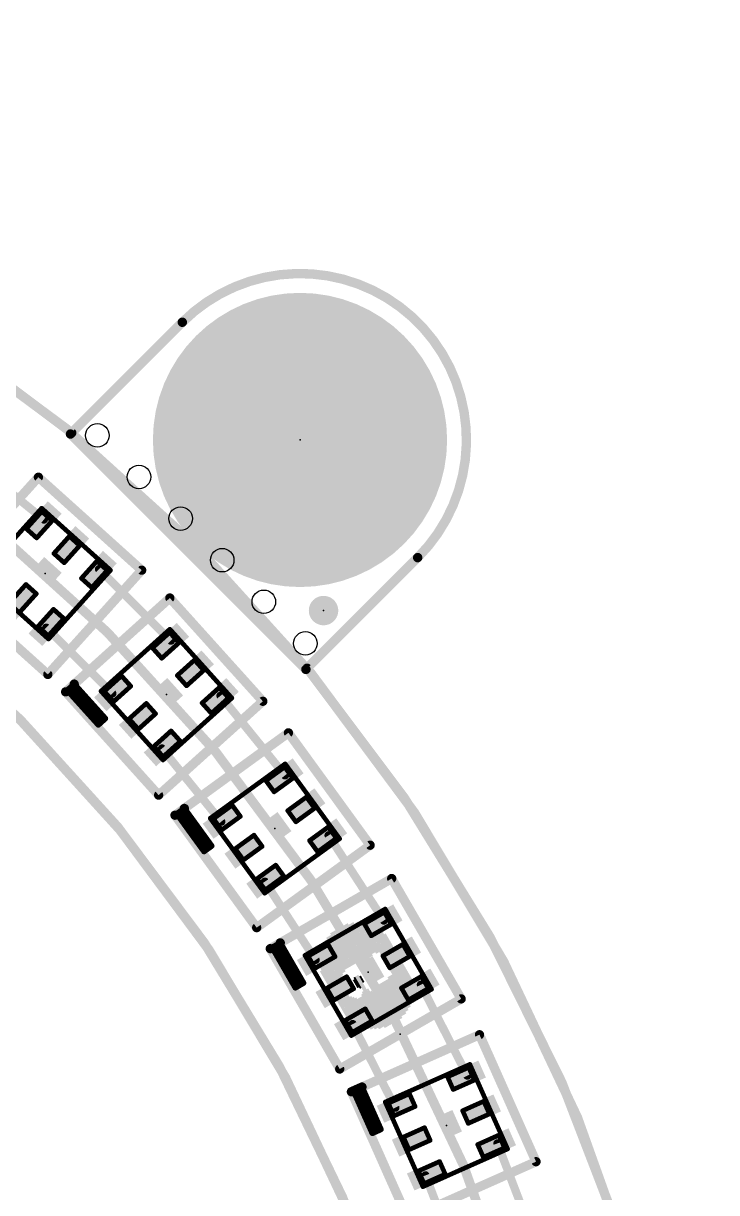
# Model space of a CAD drawing. Extents: x -10 to 92, y -62 to 76.
# Drawn here: x 61.34 to 76.3, y 51.06 to 76.3 of the extents above; entities that cross this region are included whole.
import ezdxf

# ---------------------------------------------------------------- set-up
doc = ezdxf.new("R2010")
doc.units = 0
for name, color, linetype in [('1', 12, 'CONTINUOUS'), ('16', 132, 'CONTINUOUS'), ('17', 110, 'CONTINUOUS'), ('20', 53, 'CONTINUOUS'), ('21', 41, 'CONTINUOUS'), ('22', 40, 'CONTINUOUS'), ('23', 53, 'CONTINUOUS'), ('24', 53, 'CONTINUOUS'), ('51', 53, 'CONTINUOUS')]:
    doc.layers.add(name, color=color, linetype=linetype)

# ---------------------------------------------------------------- blocks, each defined once
blk = doc.blocks.new('RECT')
blk.add_solid([(-0.5, -0.5), (0.5, -0.5), (-0.5, 0.5), (0.5, 0.5)])
blk = doc.blocks.new('PIE')
at = {"const_width": 0.5}
blk.add_lwpolyline([(0, -0.25, 1), (0, 0.25, 1), (0, -0.25)], format="xyb", dxfattribs=at)
blk = doc.blocks.new('ROUNDP')
at = {"const_width": 0.5}
blk.add_lwpolyline([(0, -0.25, 1), (0, 0.25, 1), (0, -0.25)], format="xyb", dxfattribs=at)

msp = doc.modelspace()

# ---------------------------------------------------------------- linework, layer by layer
at = {"layer": '1'}
for points, const_width in [([(38.1, 76.2, 2.4142), (76.2, 38.1)], 0.2032), ([(76.2, 38.1, 0.4142), (38.1, 76.2)], 0.2032), ([(38.1, 73.533, 2.4142), (73.533, 38.1)], 0.2032), ([(73.533, 38.1, 0.4142), (38.1, 73.533)], 0.2032), ([(61.7545, 65.5571, 1), (61.8107, 65.626)], 0.0889), ([(63.003, 64.5524, 1), (62.9403, 64.4894)], 0.0889), ([(61.8655, 63.2891, 1), (61.8028, 63.2261)], 0.0889), ([(64.4921, 62.9452, 1), (64.5548, 63.0082)], 0.0889), ([(63.2288, 61.8077, 1), (63.2915, 61.8707)], 0.0889), ([(65.6286, 61.8157, 1), (65.5595, 61.7597)], 0.0889), ([(64.3653, 60.6782, 1), (64.2962, 60.6222)], 0.0889), ([(66.9519, 60.0418, 1), (67.0209, 60.0977)], 0.0889), ([(65.5766, 59.0425, 1), (65.6456, 59.0985)], 0.0889), ([(67.9642, 58.7995, 1), (67.8896, 58.7511)], 0.0889), ([(66.5888, 57.8003, 1), (66.5143, 57.7519)], 0.0889), ([(69.082, 56.9127, 1), (69.1566, 56.961)], 0.0889), ([(67.6098, 56.0627, 1), (67.6844, 56.111)], 0.0889), ([(69.9589, 55.5714, 1), (69.8797, 55.531)], 0.0889), ([(68.4867, 54.7214, 1), (68.4075, 54.681)], 0.0889), ([(70.8813, 53.5683, 1), (70.9605, 53.6087)], 0.0889), ([(69.3283, 52.8769, 1), (69.4074, 52.9173)], 0.0889), ([(71.6132, 52.1427, 1), (71.5301, 52.111)], 0.0889), ([(70.0602, 51.4513, 1), (69.9771, 51.4195)], 0.0889)]:
    msp.add_lwpolyline(points, format="xyb", dxfattribs=dict(at, const_width=const_width))
at = {"layer": '1', "const_width": 0.1778}
for points in [[(61.7826, 65.5915), (60.0723, 66.9839)], [(64.5235, 62.9767), (62.9716, 64.5209)], [(61.8341, 63.2576), (63.2601, 61.8392)], [(66.9864, 60.0697), (65.5941, 61.7877)], [(65.6111, 59.0705), (64.3307, 60.6502)], [(69.1193, 56.9369), (67.9269, 58.7753)], [(66.5515, 57.7761), (67.6471, 56.0869)], [(70.9209, 53.5885), (69.9193, 55.5512)], [(69.3679, 52.8971), (68.4471, 54.7012)], [(72.3594, 50.0658), (71.5717, 52.1268)], [(70.7426, 49.5405), (70.0186, 51.4354)]]:
    msp.add_lwpolyline(points, dxfattribs=at)
at = {"layer": '16'}
for points, const_width in [([(0, 38.1, 2.4142), (38.1, 76.2)], 0.2032), ([(69.85, 64.77, 1), (64.77, 69.85)], 0.2032), ([(64.7341, 69.8859, 1), (64.8059, 69.8141)], 0.1016), ([(64.8059, 69.8141, 1), (64.7341, 69.8859)], 0.1016), ([(62.3929, 67.4729, 1), (62.3211, 67.4011)], 0.1016), ([(62.3211, 67.4729, 1), (62.3929, 67.4011)], 0.1016), ([(69.8859, 64.7341, 1), (69.8141, 64.8059)], 0.1016), ([(69.8141, 64.8059, 1), (69.8859, 64.7341)], 0.1016), ([(67.4011, 62.3929, 1), (67.4729, 62.3211)], 0.1016), ([(67.4011, 62.3211, 1), (67.4729, 62.3929)], 0.1016)]:
    msp.add_lwpolyline(points, format="xyb", dxfattribs=dict(at, const_width=const_width))
at = {"layer": '16', "const_width": 0.2032}
for points in [[(62.357, 67.437), (64.77, 69.85)], [(67.437, 62.357), (62.357, 67.437)], [(69.85, 64.77), (67.437, 62.357)]]:
    msp.add_lwpolyline(points, dxfattribs=at)
at = {"layer": '20'}
for points, const_width in [([(62.3824, 67.4624, 0.359), (13.8176, 67.4624)], 0.2032), ([(69.85, 64.77, 1), (64.77, 69.85)], 0.2032), ([(70.612, 41.91, 0.3492), (41.91, 70.612)], 0.2032), ([(64.7341, 69.8859, 1), (64.8059, 69.8141)], 0.1016), ([(64.8059, 69.8141, 1), (64.7341, 69.8859)], 0.1016), ([(62.3465, 67.4983, 1), (62.4183, 67.4265)], 0.1016), ([(62.3501, 67.4232, 1), (62.4147, 67.5016)], 0.1016), ([(69.8859, 64.7341, 1), (69.8141, 64.8059)], 0.1016), ([(69.8141, 64.8059, 1), (69.8859, 64.7341)], 0.1016), ([(67.4624, 13.8176, 0.359), (67.4624, 62.3824)], 0.2032), ([(67.5016, 62.4147, 1), (67.4232, 62.3501)], 0.1016), ([(67.4265, 62.4183, 1), (67.4983, 62.3465)], 0.1016)]:
    msp.add_lwpolyline(points, format="xyb", dxfattribs=dict(at, const_width=const_width))
at = {"layer": '20', "const_width": 0.2032}
for points in [[(62.3824, 67.4624), (64.77, 69.85)], [(69.85, 64.77), (67.4624, 62.3824)]]:
    msp.add_lwpolyline(points, dxfattribs=at)
at = {"layer": '20'}
for centre in [(62.9368, 67.4088), (63.8348, 66.5108), (64.7328, 65.6128), (65.6308, 64.7148), (66.5289, 63.8167), (67.4269, 62.9187)]:
    msp.add_circle(centre, 0.254, dxfattribs=at)
at = {"layer": '21'}
for points, const_width in [([(38.1, 0, 1), (38.1, 76.2, 1), (38.1, 0)], 0.2032), ([(38.1, 5.334, 1), (38.1, 70.866, 1), (38.1, 5.334)], 0.2032), ([(61.6973, 66.543, 1), (61.6304, 66.4687)], 0.1), ([(61.701, 66.4724, 1), (61.6267, 66.5393)], 0.1), ([(63.9305, 64.465, 1), (63.8562, 64.5319)], 0.1), ([(63.8599, 64.4613, 1), (63.9268, 64.5356)], 0.1), ([(64.5381, 63.9319, 1), (64.4638, 63.8649)], 0.1), ([(64.5344, 63.8612, 1), (64.4675, 63.9356)], 0.1), ([(61.8307, 62.2824, 1), (61.905, 62.2155)], 0.1), ([(61.8344, 62.2118, 1), (61.9013, 62.2861)], 0.1), ([(62.4038, 62.0774, 1), (62.4707, 62.0031)], 0.1), ([(62.4707, 62.0031, 1), (62.4038, 62.0774)], 0.1), ([(62.4608, 62.0615, 1), (62.4137, 62.019)], 0.0635), ([(62.4585, 62.0166, 1), (62.416, 62.0638)], 0.0635), ([(62.2886, 61.9064, 1), (62.2143, 61.8395)], 0.1), ([(62.218, 61.9101, 1), (62.2849, 61.8358)], 0.1), ([(62.3122, 61.9276, 1), (62.265, 61.8851)], 0.0635), ([(62.2674, 61.93, 1), (62.3099, 61.8828)], 0.0635), ([(62.4534, 61.9202, 1), (62.4063, 61.8777)], 0.0635), ([(66.4712, 61.6355, 1), (66.5455, 61.7024)], 0.1), ([(66.5418, 61.6318, 1), (66.4749, 61.7061)], 0.1), ([(63.0828, 61.2758, 1), (63.13, 61.3183)], 0.0635), ([(63.1276, 61.2735, 1), (63.0851, 61.3207)], 0.0635), ([(62.9365, 61.1868, 1), (62.979, 61.1397)], 0.0635), ([(62.9342, 61.142, 1), (62.9813, 61.1845)], 0.0635), ([(63.0108, 61.2538, 1), (63.0533, 61.2066)], 0.0635), ([(63.0085, 61.2089, 1), (63.0557, 61.2514)], 0.0635), ([(63.0533, 61.2066, 1), (63.0108, 61.2538)], 0.0635), ([(67.1008, 61.0181, 1), (67.0199, 60.9593)], 0.1), ([(67.0898, 60.9483, 1), (67.031, 61.0292)], 0.1), ([(64.2254, 59.6807, 1), (64.2923, 59.6063)], 0.1), ([(64.2217, 59.61, 1), (64.296, 59.677)], 0.1), ([(64.6519, 59.2389, 1), (64.571, 59.1801)], 0.1), ([(64.7843, 59.3969, 1), (64.8431, 59.316)], 0.1), ([(64.8431, 59.316, 1), (64.7843, 59.3969)], 0.1), ([(64.8394, 59.3751, 1), (64.7881, 59.3378)], 0.0635), ([(64.8324, 59.3308, 1), (64.7951, 59.3821)], 0.0635), ([(64.5821, 59.25, 1), (64.6409, 59.1691)], 0.1), ([(64.6776, 59.2576, 1), (64.6262, 59.2202)], 0.0635), ([(64.6333, 59.2646, 1), (64.6706, 59.2132)], 0.0635), ([(64.8173, 59.2354, 1), (64.7659, 59.1981)], 0.0635), ([(65.3393, 58.463, 1), (65.302, 58.5143)], 0.0635), ([(65.3758, 58.5288, 1), (65.4272, 58.5661)], 0.0635), ([(65.4202, 58.5217, 1), (65.3829, 58.5731)], 0.0635), ([(68.7833, 58.5323, 1), (68.8642, 58.5911)], 0.1), ([(68.8531, 58.5212, 1), (68.7943, 58.6021)], 0.1), ([(65.2211, 58.4556, 1), (65.2584, 58.4042)], 0.0635), ([(65.214, 58.4112, 1), (65.2654, 58.4485)], 0.0635), ([(65.302, 58.5143, 1), (65.3393, 58.463)], 0.0635), ([(65.2949, 58.47, 1), (65.3463, 58.5073)], 0.0635), ([(69.3322, 57.8681, 1), (69.2456, 57.8181)], 0.1), ([(69.3139, 57.7998, 1), (69.2639, 57.8864)], 0.1), ([(66.3454, 56.8229, 1), (66.4042, 56.742)], 0.1), ([(66.3344, 56.7531, 1), (66.4153, 56.8118)], 0.1), ([(66.859, 56.4979, 1), (66.909, 56.4113)], 0.1), ([(66.909, 56.4113, 1), (66.859, 56.4979)], 0.1), ([(66.7108, 56.3546, 1), (66.6242, 56.3046)], 0.1), ([(66.6425, 56.3729, 1), (66.6925, 56.2863)], 0.1), ([(66.7383, 56.3705, 1), (66.6833, 56.3387)], 0.0635), ([(66.6949, 56.3821, 1), (66.7267, 56.3271)], 0.0635), ([(66.8749, 56.3339, 1), (66.8199, 56.3021)], 0.0635), ([(66.9115, 56.4705, 1), (66.8565, 56.4387)], 0.0635), ([(66.8999, 56.4271, 1), (66.8681, 56.4821)], 0.0635), ([(67.1949, 55.516, 1), (67.2267, 55.4611)], 0.0635), ([(67.1833, 55.4727, 1), (67.2383, 55.5044)], 0.0635), ([(67.2815, 55.566, 1), (67.3133, 55.5111)], 0.0635), ([(67.2699, 55.5227, 1), (67.3249, 55.5544)], 0.0635), ([(67.3133, 55.5111, 1), (67.2815, 55.566)], 0.0635), ([(67.3565, 55.5727, 1), (67.4115, 55.6044)], 0.0635), ([(67.3999, 55.5611, 1), (67.3681, 55.616)], 0.0635), ([(70.7456, 55.22, 1), (70.8322, 55.27)], 0.1), ([(70.8139, 55.2017, 1), (70.7639, 55.2883)], 0.1), ([(71.23, 54.4924, 1), (71.1386, 54.4517)], 0.1), ([(71.2046, 54.4264, 1), (71.164, 54.5177)], 0.1), ([(68.1425, 53.7748, 1), (68.1925, 53.6882)], 0.1), ([(68.1242, 53.7065, 1), (68.2108, 53.7565)], 0.1), ([(68.4647, 53.2612, 1), (68.3733, 53.2205)], 0.1), ([(68.3987, 53.2865, 1), (68.4393, 53.1952)], 0.1), ([(68.4937, 53.2741, 1), (68.4357, 53.2483)], 0.0635), ([(68.4518, 53.2902, 1), (68.4776, 53.2322)], 0.0635), ([(68.6257, 53.2234, 1), (68.5677, 53.1976)], 0.0635), ([(68.627, 53.3882, 1), (68.6677, 53.2969)], 0.1), ([(68.6677, 53.2969, 1), (68.627, 53.3882)], 0.1), ([(68.6764, 53.3555, 1), (68.6184, 53.3296)], 0.0635), ([(68.6603, 53.3135, 1), (68.6345, 53.3715)], 0.0635), ([(68.8585, 52.3766, 1), (68.8843, 52.3186)], 0.0635), ([(68.8424, 52.3347, 1), (68.9004, 52.3606)], 0.0635), ([(68.9498, 52.4173, 1), (68.9757, 52.3593)], 0.0635), ([(68.9338, 52.3754, 1), (68.9918, 52.4012)], 0.0635), ([(68.9757, 52.3593, 1), (68.9498, 52.4173)], 0.0635), ([(69.0251, 52.4161, 1), (69.0831, 52.4419)], 0.0635), ([(69.067, 52.4, 1), (69.0412, 52.458)], 0.0635), ([(72.3588, 51.7111, 1), (72.4502, 51.7517)], 0.1), ([(72.4248, 51.6857, 1), (72.3842, 51.7771)], 0.1)]:
    msp.add_lwpolyline(points, format="xyb", dxfattribs=dict(at, const_width=const_width))
for points, const_width in [([(61.6639, 66.5058), (59.8057, 64.4421)], 0.2), ([(63.8933, 64.4984), (61.6639, 66.5058)], 0.2), ([(61.8679, 62.2489), (63.8933, 64.4984)], 0.2), ([(59.6384, 64.2563), (61.8679, 62.2489)], 0.2), ([(64.501, 63.8984), (62.4373, 62.0402)], 0.2), ([(66.5084, 61.669), (64.501, 63.8984)], 0.2), ([(62.4373, 62.0402), (62.2515, 61.8729)], 0.2), ([(62.2886, 61.9064), (62.4373, 62.0402)], 0.127), ([(62.4373, 62.0402), (63.1064, 61.2971)], 0.127), ([(62.2515, 61.8729), (64.2589, 59.6435)], 0.2), ([(62.9578, 61.1633), (62.2886, 61.9064)], 0.127), ([(62.4298, 61.899), (63.0321, 61.2302)], 0.127), ([(64.2589, 59.6435), (66.5084, 61.669)], 0.2), ([(63.1064, 61.2971), (63.0321, 61.2302)], 0.127), ([(63.0321, 61.2302), (62.9578, 61.1633)], 0.127), ([(67.0604, 60.9887), (64.8137, 59.3565)], 0.2), ([(68.8237, 58.5617), (67.0604, 60.9887)], 0.2), ([(64.8137, 59.3565), (64.6115, 59.2095)], 0.2), ([(64.6115, 59.2095), (66.3748, 56.7825)], 0.2), ([(64.6519, 59.2389), (64.8137, 59.3565)], 0.127), ([(64.8137, 59.3565), (65.4015, 58.5474)], 0.127), ([(65.2397, 58.4299), (64.6519, 59.2389)], 0.127), ([(64.7916, 59.2168), (65.3206, 58.4887)], 0.127), ([(65.3206, 58.4887), (65.2397, 58.4299)], 0.127), ([(65.4015, 58.5474), (65.3206, 58.4887)], 0.127), ([(66.3748, 56.7825), (68.8237, 58.5617)], 0.2), ([(69.2889, 57.8431), (66.884, 56.4546)], 0.2), ([(70.7889, 55.245), (69.2889, 57.8431)], 0.2), ([(66.884, 56.4546), (66.6675, 56.3296)], 0.2), ([(66.6675, 56.3296), (68.1675, 53.7315)], 0.2), ([(66.7108, 56.3546), (66.884, 56.4546)], 0.127), ([(67.2108, 55.4886), (66.7108, 56.3546)], 0.127), ([(66.8474, 56.318), (67.2974, 55.5386)], 0.127), ([(66.884, 56.4546), (67.384, 55.5886)], 0.127), ([(67.2974, 55.5386), (67.2108, 55.4886)], 0.127), ([(67.384, 55.5886), (67.2974, 55.5386)], 0.127), ([(68.1675, 53.7315), (70.7889, 55.245)], 0.2), ([(71.1843, 54.472), (68.6474, 53.3425)], 0.2), ([(72.4045, 51.7314), (71.1843, 54.472)], 0.2), ([(68.6474, 53.3425), (68.419, 53.2409)], 0.2), ([(68.419, 53.2409), (69.6392, 50.5002)], 0.2), ([(68.4647, 53.2612), (68.6474, 53.3425)], 0.127), ([(68.8714, 52.3476), (68.4647, 53.2612)], 0.127), ([(68.5967, 53.2105), (68.9628, 52.3883)], 0.127), ([(68.6474, 53.3425), (69.0541, 52.429)], 0.127), ([(68.9628, 52.3883), (68.8714, 52.3476)], 0.127), ([(69.0541, 52.429), (68.9628, 52.3883)], 0.127), ([(69.6392, 50.5002), (72.4045, 51.7314)], 0.2)]:
    msp.add_lwpolyline(points, dxfattribs=dict(at, const_width=const_width))
at = {"layer": '23'}
for p in [(67.31, 67.31), (61.8084, 64.4246), (67.818, 63.627), (64.4271, 61.8134), (66.769, 58.9229), (68.7832, 55.819), (70.4698, 52.512)]:
    msp.add_point(p, dxfattribs=at)
at = {"layer": '24'}
for p in [(67.818, 63.627), (69.469, 54.483)]:
    msp.add_point(p, dxfattribs=at)
at = {"layer": '51', "const_width": 0.1}
for points in [[(60.3961, 64.3505), (61.7343, 65.8368)], [(61.7343, 65.8368), (63.2206, 64.4986)], [(61.738, 65.7662), (61.4035, 65.3946)], [(61.961, 65.5655), (61.738, 65.7662)], [(61.4035, 65.3946), (61.6264, 65.1939)], [(61.6264, 65.1939), (61.961, 65.5655)], [(61.998, 64.8593), (62.3326, 65.2309)], [(62.3326, 65.2309), (62.5555, 65.0302)], [(62.2209, 64.6586), (61.998, 64.8593)], [(62.5555, 65.0302), (62.2209, 64.6586)], [(62.5925, 64.324), (62.9271, 64.6956)], [(62.9271, 64.6956), (63.15, 64.4949)], [(61.8824, 63.0123), (60.3961, 64.3505)], [(63.2206, 64.4986), (61.8824, 63.0123)], [(62.8155, 64.1233), (62.5925, 64.324)], [(63.15, 64.4949), (62.8155, 64.1233)], [(61.3958, 64.1905), (61.0612, 63.8189)], [(61.6187, 63.9898), (61.3958, 64.1905)], [(61.2842, 63.6182), (61.6187, 63.9898)], [(61.9903, 63.6552), (61.6557, 63.2836)], [(62.2132, 63.4545), (61.9903, 63.6552)], [(61.8787, 63.0829), (62.2132, 63.4545)], [(61.6557, 63.2836), (61.8787, 63.0829)], [(63.0148, 61.8875), (64.5011, 63.2257)], [(64.4974, 63.1551), (64.1258, 62.8205)], [(64.6981, 62.9322), (64.4974, 63.1551)], [(64.5011, 63.2257), (65.8394, 61.7394)], [(64.1258, 62.8205), (64.3266, 62.5976)], [(64.3266, 62.5976), (64.6981, 62.9322)], [(64.6611, 62.226), (65.0327, 62.5606)], [(65.0327, 62.5606), (65.2335, 62.3376)], [(65.2335, 62.3376), (64.8619, 62.0031)], [(63.457, 62.2183), (63.0854, 61.8838)], [(63.6577, 61.9954), (63.457, 62.2183)], [(64.8619, 62.0031), (64.6611, 62.226)], [(64.3531, 60.4012), (63.0148, 61.8875)], [(63.0854, 61.8838), (63.2862, 61.6608)], [(63.2862, 61.6608), (63.6577, 61.9954)], [(65.1964, 61.6315), (65.568, 61.9661)], [(65.568, 61.9661), (65.7688, 61.7431)], [(63.9923, 61.6238), (63.6207, 61.2892)], [(64.1931, 61.4009), (63.9923, 61.6238)], [(65.8394, 61.7394), (64.3531, 60.4012)], [(65.3972, 61.4086), (65.1964, 61.6315)], [(65.7688, 61.7431), (65.3972, 61.4086)], [(63.6207, 61.2892), (63.8215, 61.0663)], [(63.8215, 61.0663), (64.1931, 61.4009)], [(64.5276, 61.0293), (64.156, 60.6947)], [(64.7284, 60.8063), (64.5276, 61.0293)], [(64.3568, 60.4718), (64.7284, 60.8063)], [(64.156, 60.6947), (64.3568, 60.4718)], [(65.3722, 59.1442), (66.9902, 60.3197)], [(66.9902, 60.3197), (68.1658, 58.7017)], [(66.9792, 60.2499), (66.5746, 59.956)], [(67.1555, 60.0072), (66.9792, 60.2499)], [(66.5746, 59.956), (66.751, 59.7133)], [(66.751, 59.7133), (67.1555, 60.0072)], [(67.0449, 59.3088), (67.4494, 59.6027)], [(67.4494, 59.6027), (67.6257, 59.36)], [(65.8465, 59.427), (65.442, 59.1331)], [(66.0229, 59.1843), (65.8465, 59.427)], [(67.2212, 59.0661), (67.0449, 59.3088)], [(67.6257, 59.36), (67.2212, 59.0661)], [(66.5477, 57.5261), (65.3722, 59.1442)], [(65.442, 59.1331), (65.6184, 58.8904)], [(65.6184, 58.8904), (66.0229, 59.1843)], [(66.3168, 58.7798), (65.9122, 58.4859)], [(66.4931, 58.5371), (66.3168, 58.7798)], [(67.5151, 58.6616), (67.9196, 58.9555)], [(67.9196, 58.9555), (68.0959, 58.7127)], [(66.0886, 58.2432), (66.4931, 58.5371)], [(68.1658, 58.7017), (66.5477, 57.5261)], [(67.6914, 58.4189), (67.5151, 58.6616)], [(68.0959, 58.7127), (67.6914, 58.4189)], [(65.9122, 58.4859), (66.0886, 58.2432)], [(66.787, 58.1326), (66.3825, 57.8387)], [(66.9633, 57.8898), (66.787, 58.1326)], [(66.3825, 57.8387), (66.5588, 57.596)], [(66.5588, 57.596), (66.9633, 57.8898)], [(67.4172, 56.1851), (69.1492, 57.1851)], [(69.1309, 57.1168), (68.6979, 56.8668)], [(69.2809, 56.857), (69.1309, 57.1168)], [(69.1492, 57.1851), (70.1492, 55.453)], [(68.6979, 56.8668), (68.8479, 56.607)], [(68.8479, 56.607), (69.2809, 56.857)], [(67.9185, 56.4168), (67.4855, 56.1668)], [(68.0685, 56.157), (67.9185, 56.4168)], [(69.0979, 56.1739), (69.5309, 56.4239)], [(69.5309, 56.4239), (69.6809, 56.1641)], [(68.4172, 54.453), (67.4172, 56.1851)], [(67.4855, 56.1668), (67.6355, 55.907)], [(67.6355, 55.907), (68.0685, 56.157)], [(69.2479, 55.9141), (69.0979, 56.1739)], [(69.6809, 56.1641), (69.2479, 55.9141)], [(69.4979, 55.4811), (69.9309, 55.7311)], [(69.9309, 55.7311), (70.0809, 55.4713)], [(68.3185, 55.7239), (67.8855, 55.4739)], [(67.8855, 55.4739), (68.0355, 55.2141)], [(68.4685, 55.4641), (68.3185, 55.7239)], [(69.6479, 55.2213), (69.4979, 55.4811)], [(68.0355, 55.2141), (68.4685, 55.4641)], [(70.1492, 55.453), (68.4172, 54.453)], [(70.0809, 55.4713), (69.6479, 55.2213)], [(68.7185, 55.0311), (68.2855, 54.7811)], [(68.8685, 54.7713), (68.7185, 55.0311)], [(68.2855, 54.7811), (68.4355, 54.5213)], [(68.4355, 54.5213), (68.8685, 54.7713)], [(69.1495, 53.0188), (70.9766, 53.8322)], [(70.9512, 53.7662), (70.4945, 53.5629)], [(71.0732, 53.4922), (70.9512, 53.7662)], [(70.9766, 53.8322), (71.79, 52.0052)], [(70.4945, 53.5629), (70.6165, 53.2888)], [(70.6165, 53.2888), (71.0732, 53.4922)], [(69.963, 51.1917), (69.1495, 53.0188)], [(69.6723, 53.1968), (69.2155, 52.9934)], [(69.2155, 52.9934), (69.3375, 52.7194)], [(69.7943, 52.9227), (69.6723, 53.1968)], [(70.8198, 52.832), (71.2766, 53.0354)], [(71.2766, 53.0354), (71.3986, 52.7613)], [(69.3375, 52.7194), (69.7943, 52.9227)], [(70.9419, 52.558), (70.8198, 52.832)], [(71.3986, 52.7613), (70.9419, 52.558)], [(69.9977, 52.466), (69.5409, 52.2626)], [(70.1197, 52.1919), (69.9977, 52.466)], [(69.5409, 52.2626), (69.6629, 51.9885)], [(71.1452, 52.1012), (71.602, 52.3046)], [(71.602, 52.3046), (71.724, 52.0305)], [(69.6629, 51.9885), (70.1197, 52.1919)], [(71.79, 52.0052), (69.963, 51.1917)], [(71.2673, 51.8271), (71.1452, 52.1012)], [(71.724, 52.0305), (71.2673, 51.8271)], [(70.323, 51.7351), (69.8663, 51.5318)], [(70.4451, 51.4611), (70.323, 51.7351)], [(69.8663, 51.5318), (69.9883, 51.2577)], [(69.9883, 51.2577), (70.4451, 51.4611)]]:
    msp.add_lwpolyline(points, dxfattribs=at)
at = {"layer": '51', "const_width": 0.05}
for points in [[(61.7511, 65.8554, 1), (61.7176, 65.8183)], [(61.7529, 65.8201, 1), (61.7158, 65.8536)], [(61.7548, 65.7848, 1), (61.7213, 65.7476)], [(61.7566, 65.7495, 1), (61.7195, 65.7829)], [(61.4202, 65.4132, 1), (61.3867, 65.3761)], [(61.3849, 65.4114, 1), (61.4221, 65.3779)], [(61.9796, 65.5488, 1), (61.9424, 65.5822)], [(61.9443, 65.5469, 1), (61.9777, 65.5841)], [(61.6078, 65.2106, 1), (61.645, 65.1772)], [(61.6097, 65.1753, 1), (61.6432, 65.2125)], [(62.3493, 65.2495, 1), (62.3158, 65.2123)], [(62.3511, 65.2142, 1), (62.314, 65.2476)], [(62.0147, 64.8779, 1), (61.9813, 64.8408)], [(61.9794, 64.8761, 1), (62.0166, 64.8426)], [(62.5741, 65.0134, 1), (62.5369, 65.0469)], [(62.5388, 65.0116, 1), (62.5722, 65.0488)], [(62.2024, 64.6753, 1), (62.2395, 64.6419)], [(62.2042, 64.64, 1), (62.2377, 64.6772)], [(62.9438, 64.7142, 1), (62.9103, 64.677)], [(62.9457, 64.6789, 1), (62.9085, 64.7123)], [(62.6092, 64.3426, 1), (62.5758, 64.3055)], [(62.5739, 64.3408, 1), (62.6111, 64.3073)], [(63.1686, 64.4781, 1), (63.1314, 64.5116)], [(63.1333, 64.4763, 1), (63.1667, 64.5135)], [(63.2392, 64.4818, 1), (63.2021, 64.5153)], [(63.2039, 64.48, 1), (63.2374, 64.5172)], [(61.4125, 64.2091, 1), (61.379, 64.1719)], [(61.4144, 64.1738, 1), (61.3772, 64.2072)], [(62.7969, 64.14, 1), (62.834, 64.1066)], [(62.7987, 64.1047, 1), (62.8322, 64.1419)], [(61.6373, 63.973, 1), (61.6001, 64.0065)], [(61.602, 63.9712, 1), (61.6355, 64.0084)], [(62.007, 63.6738, 1), (61.9736, 63.6366)], [(62.0089, 63.6385, 1), (61.9717, 63.6719)], [(62.2318, 63.4377, 1), (62.1947, 63.4712)], [(62.1965, 63.4359, 1), (62.23, 63.473)], [(61.6371, 63.3004, 1), (61.6743, 63.2669)], [(61.6725, 63.3022, 1), (61.639, 63.2651)], [(61.8601, 63.0996, 1), (61.8973, 63.0662)], [(61.8619, 63.0643, 1), (61.8954, 63.1015)], [(64.516, 63.1718, 1), (64.4788, 63.1384)], [(64.5197, 63.2424, 1), (64.4825, 63.209)], [(64.5141, 63.1365, 1), (64.4807, 63.1737)], [(64.5178, 63.2071, 1), (64.4844, 63.2443)], [(61.8638, 63.029, 1), (61.901, 62.9956)], [(61.8656, 62.9937, 1), (61.8991, 63.0309)], [(64.1444, 62.8373, 1), (64.1073, 62.8038)], [(64.1091, 62.8391, 1), (64.1426, 62.802)], [(64.6796, 62.9154, 1), (64.7167, 62.9489)], [(64.7149, 62.9136, 1), (64.6814, 62.9507)], [(64.3098, 62.6162, 1), (64.3433, 62.579)], [(64.308, 62.5809, 1), (64.3452, 62.6143)], [(65.0513, 62.5773, 1), (65.0141, 62.5439)], [(65.0494, 62.542, 1), (65.016, 62.5792)], [(65.2149, 62.3209, 1), (65.252, 62.3544)], [(65.2502, 62.3191, 1), (65.2167, 62.3562)], [(63.4756, 62.235, 1), (63.4384, 62.2016)], [(63.4737, 62.1997, 1), (63.4403, 62.2369)], [(64.6444, 62.2446, 1), (64.6779, 62.2074)], [(64.6797, 62.2427, 1), (64.6426, 62.2093)], [(63.0334, 61.9042, 1), (62.9962, 61.8707)], [(62.9981, 61.906, 1), (63.0316, 61.8689)], [(63.104, 61.9005, 1), (63.0669, 61.867)], [(63.0687, 61.9023, 1), (63.1022, 61.8652)], [(63.6392, 61.9786, 1), (63.6763, 62.0121)], [(63.6745, 61.9768, 1), (63.641, 62.014)], [(64.8452, 62.0217, 1), (64.8786, 61.9845)], [(64.8433, 61.9863, 1), (64.8805, 62.0198)], [(65.5866, 61.9828, 1), (65.5494, 61.9493)], [(65.5848, 61.9475, 1), (65.5513, 61.9846)], [(63.2694, 61.6794, 1), (63.3029, 61.6422)], [(63.2676, 61.6441, 1), (63.3048, 61.6775)], [(64.0109, 61.6405, 1), (63.9737, 61.6071)], [(64.009, 61.6052, 1), (63.9756, 61.6424)], [(65.1797, 61.6501, 1), (65.2132, 61.6129)], [(65.215, 61.6482, 1), (65.1779, 61.6148)], [(65.7502, 61.7264, 1), (65.7873, 61.7599)], [(65.7855, 61.7245, 1), (65.752, 61.7617)], [(65.8208, 61.7227, 1), (65.858, 61.7562)], [(65.8561, 61.7208, 1), (65.8226, 61.758)], [(63.6393, 61.306, 1), (63.6022, 61.2725)], [(63.604, 61.3078, 1), (63.6375, 61.2707)], [(64.1745, 61.3841, 1), (64.2116, 61.4176)], [(64.2098, 61.3823, 1), (64.1763, 61.4194)], [(65.3805, 61.4271, 1), (65.4139, 61.39)], [(65.3786, 61.3918, 1), (65.4158, 61.4253)], [(63.8048, 61.0849, 1), (63.8382, 61.0477)], [(63.8029, 61.0496, 1), (63.8401, 61.083)], [(64.5462, 61.046, 1), (64.509, 61.0126)], [(64.5443, 61.0107, 1), (64.5109, 61.0479)], [(64.7098, 60.7896, 1), (64.7469, 60.8231)], [(64.7451, 60.7878, 1), (64.7116, 60.8249)], [(64.1393, 60.7133, 1), (64.1728, 60.6761)], [(64.1746, 60.7115, 1), (64.1375, 60.678)], [(64.3364, 60.4197, 1), (64.3698, 60.3826)], [(64.3401, 60.4904, 1), (64.3735, 60.4532)], [(64.3345, 60.3844, 1), (64.3717, 60.4179)], [(64.3382, 60.455, 1), (64.3754, 60.4885)], [(67.0104, 60.3344, 1), (66.97, 60.305)], [(67.0049, 60.2995, 1), (66.9755, 60.3399)], [(66.9994, 60.2646, 1), (66.9589, 60.2352)], [(66.9938, 60.2297, 1), (66.9645, 60.2701)], [(66.5949, 59.9707, 1), (66.5544, 59.9413)], [(66.5599, 59.9762, 1), (66.5893, 59.9358)], [(67.1353, 59.9925, 1), (67.1757, 60.0219)], [(67.1702, 59.9869, 1), (67.1408, 60.0274)], [(66.7363, 59.7335, 1), (66.7657, 59.6931)], [(66.7308, 59.6986, 1), (66.7712, 59.728)], [(67.4696, 59.6174, 1), (67.4292, 59.588)], [(67.4641, 59.5824, 1), (67.4347, 59.6229)], [(65.8668, 59.4417, 1), (65.8263, 59.4123)], [(65.8612, 59.4068, 1), (65.8318, 59.4472)], [(67.0651, 59.3235, 1), (67.0246, 59.2941)], [(67.0302, 59.329, 1), (67.0596, 59.2885)], [(67.6055, 59.3453, 1), (67.6459, 59.3747)], [(67.6404, 59.3397, 1), (67.611, 59.3802)], [(65.3924, 59.1588, 1), (65.352, 59.1295)], [(65.3575, 59.1644, 1), (65.3869, 59.1239)], [(65.4622, 59.1478, 1), (65.4218, 59.1184)], [(65.4273, 59.1533, 1), (65.4567, 59.1129)], [(66.0026, 59.1696, 1), (66.0431, 59.199)], [(66.0376, 59.164, 1), (66.0082, 59.2045)], [(67.2065, 59.0863, 1), (67.2359, 59.0458)], [(67.201, 59.0514, 1), (67.2414, 59.0808)], [(65.6037, 58.9106, 1), (65.633, 58.8702)], [(65.5981, 58.8757, 1), (65.6386, 58.9051)], [(66.337, 58.7945, 1), (66.2965, 58.7651)], [(66.3314, 58.7595, 1), (66.3021, 58.8)], [(67.9398, 58.9701, 1), (67.8994, 58.9408)], [(67.9343, 58.9352, 1), (67.9049, 58.9757)], [(66.4729, 58.5224, 1), (66.5133, 58.5518)], [(66.5078, 58.5168, 1), (66.4784, 58.5573)], [(67.5353, 58.6763, 1), (67.4949, 58.6469)], [(67.5004, 58.6818, 1), (67.5298, 58.6413)], [(68.0757, 58.6981, 1), (68.1162, 58.7274)], [(68.1106, 58.6925, 1), (68.0812, 58.733)], [(68.1456, 58.687, 1), (68.186, 58.7164)], [(68.1805, 58.6815, 1), (68.1511, 58.7219)], [(65.9325, 58.5006, 1), (65.892, 58.4712)], [(65.8976, 58.5061, 1), (65.9269, 58.4656)], [(67.6767, 58.4391, 1), (67.7061, 58.3986)], [(67.6712, 58.4042, 1), (67.7117, 58.4335)], [(66.0739, 58.2634, 1), (66.1033, 58.2229)], [(66.0684, 58.2285, 1), (66.1088, 58.2579)], [(66.8072, 58.1472, 1), (66.7668, 58.1179)], [(66.8017, 58.1123, 1), (66.7723, 58.1528)], [(66.4027, 57.8534, 1), (66.3622, 57.824)], [(66.3678, 57.8589, 1), (66.3972, 57.8184)], [(66.9431, 57.8752, 1), (66.9835, 57.9045)], [(66.978, 57.8696, 1), (66.9486, 57.9101)], [(66.5331, 57.5463, 1), (66.5624, 57.5059)], [(66.5275, 57.5114, 1), (66.568, 57.5408)], [(66.5441, 57.6162, 1), (66.5735, 57.5757)], [(66.5386, 57.5813, 1), (66.579, 57.6107)], [(69.1526, 57.1293, 1), (69.1093, 57.1043)], [(69.1434, 57.0951, 1), (69.1184, 57.1384)], [(69.1709, 57.1976, 1), (69.1276, 57.1726)], [(69.1617, 57.1634, 1), (69.1367, 57.2067)], [(68.6854, 56.8884, 1), (68.7104, 56.8451)], [(68.7196, 56.8793, 1), (68.6763, 56.8543)], [(69.2593, 56.8445, 1), (69.3026, 56.8695)], [(69.2934, 56.8353, 1), (69.2684, 56.8786)], [(68.8354, 56.6286, 1), (68.8604, 56.5853)], [(68.8263, 56.5945, 1), (68.8696, 56.6195)], [(67.9401, 56.4293, 1), (67.8968, 56.4043)], [(67.931, 56.3951, 1), (67.906, 56.4384)], [(69.5526, 56.4364, 1), (69.5093, 56.4114)], [(69.5434, 56.4023, 1), (69.5184, 56.4456)], [(67.4388, 56.1976, 1), (67.3955, 56.1726)], [(67.4047, 56.2067, 1), (67.4297, 56.1634)], [(67.5071, 56.1793, 1), (67.4638, 56.1543)], [(67.473, 56.1884, 1), (67.498, 56.1451)], [(68.0468, 56.1445, 1), (68.0901, 56.1695)], [(68.081, 56.1353, 1), (68.056, 56.1786)], [(69.0854, 56.1956, 1), (69.1104, 56.1523)], [(69.1196, 56.1864, 1), (69.0763, 56.1614)], [(69.6593, 56.1516, 1), (69.7026, 56.1766)], [(69.6934, 56.1425, 1), (69.6684, 56.1858)], [(67.623, 55.9286, 1), (67.648, 55.8853)], [(67.6138, 55.8945, 1), (67.6571, 55.9195)], [(69.2354, 55.9358, 1), (69.2604, 55.8925)], [(69.2263, 55.9016, 1), (69.2696, 55.9266)], [(69.9526, 55.7436, 1), (69.9093, 55.7186)], [(69.9434, 55.7095, 1), (69.9184, 55.7528)], [(67.9071, 55.4864, 1), (67.8638, 55.4614)], [(68.3401, 55.7364, 1), (68.2968, 55.7114)], [(68.331, 55.7023, 1), (68.306, 55.7456)], [(69.4854, 55.5028, 1), (69.5104, 55.4595)], [(69.5196, 55.4936, 1), (69.4763, 55.4686)], [(67.873, 55.4956, 1), (67.898, 55.4523)], [(68.4468, 55.4516, 1), (68.4901, 55.4766)], [(68.481, 55.4425, 1), (68.456, 55.4858)], [(70.0593, 55.4588, 1), (70.1026, 55.4838)], [(70.0934, 55.4497, 1), (70.0684, 55.493)], [(70.1276, 55.4405, 1), (70.1709, 55.4655)], [(70.1617, 55.4314, 1), (70.1367, 55.4747)], [(68.023, 55.2358, 1), (68.048, 55.1925)], [(68.0138, 55.2016, 1), (68.0571, 55.2266)], [(68.7401, 55.0436, 1), (68.6968, 55.0186)], [(68.731, 55.0095, 1), (68.706, 55.0528)], [(69.6354, 55.243, 1), (69.6604, 55.1997)], [(69.6263, 55.2088, 1), (69.6696, 55.2338)], [(68.3071, 54.7936, 1), (68.2638, 54.7686)], [(68.273, 54.8028, 1), (68.298, 54.7595)], [(68.8468, 54.7588, 1), (68.8901, 54.7838)], [(68.881, 54.7497, 1), (68.856, 54.793)], [(68.423, 54.543, 1), (68.448, 54.4997)], [(68.4138, 54.5088, 1), (68.4571, 54.5338)], [(68.4047, 54.4747, 1), (68.4297, 54.4314)], [(68.3955, 54.4405, 1), (68.4388, 54.4655)], [(70.9741, 53.7764, 1), (70.9284, 53.7561)], [(70.9614, 53.7434, 1), (70.9411, 53.7891)], [(70.9994, 53.8424, 1), (70.9537, 53.8221)], [(70.9867, 53.8094, 1), (70.9664, 53.8551)], [(70.5173, 53.573, 1), (70.4716, 53.5527)], [(70.4843, 53.5857, 1), (70.5046, 53.54)], [(71.0504, 53.482, 1), (71.0961, 53.5023)], [(71.0834, 53.4693, 1), (71.0631, 53.515)], [(70.6063, 53.3116, 1), (70.6266, 53.266)], [(70.5936, 53.2786, 1), (70.6393, 53.299)], [(69.1723, 53.0289, 1), (69.1266, 53.0086)], [(69.1393, 53.0416, 1), (69.1596, 52.9959)], [(69.2383, 53.0036, 1), (69.1927, 52.9833)], [(69.2053, 53.0163, 1), (69.2257, 52.9706)], [(69.6951, 53.207, 1), (69.6494, 53.1866)], [(69.6824, 53.174, 1), (69.6621, 53.2196)], [(71.2995, 53.0456, 1), (71.2538, 53.0252)], [(71.2868, 53.0126, 1), (71.2664, 53.0582)], [(69.3273, 52.7422, 1), (69.3477, 52.6965)], [(69.3147, 52.7092, 1), (69.3603, 52.7295)], [(69.7714, 52.9126, 1), (69.8171, 52.9329)], [(69.8045, 52.8999, 1), (69.7841, 52.9456)], [(70.8427, 52.8422, 1), (70.797, 52.8219)], [(70.8097, 52.8549, 1), (70.83, 52.8092)], [(71.3758, 52.7512, 1), (71.4215, 52.7715)], [(71.4088, 52.7385, 1), (71.3885, 52.7842)], [(70.0205, 52.4761, 1), (69.9748, 52.4558)], [(70.0078, 52.4431, 1), (69.9875, 52.4888)], [(70.9317, 52.5808, 1), (70.952, 52.5351)], [(70.919, 52.5478, 1), (70.9647, 52.5681)], [(69.5637, 52.2728, 1), (69.518, 52.2524)], [(69.5307, 52.2854, 1), (69.551, 52.2398)], [(71.6248, 52.3147, 1), (71.5792, 52.2944)], [(71.6122, 52.2817, 1), (71.5918, 52.3274)], [(69.6527, 52.0114, 1), (69.6731, 51.9657)], [(69.6401, 51.9784, 1), (69.6857, 51.9987)], [(70.0968, 52.1817, 1), (70.1425, 52.2021)], [(70.1298, 52.1691, 1), (70.1095, 52.2147)], [(71.1681, 52.1114, 1), (71.1224, 52.091)], [(71.1351, 52.124, 1), (71.1554, 52.0783)], [(71.7012, 52.0203, 1), (71.7469, 52.0407)], [(71.7342, 52.0077, 1), (71.7139, 52.0533)], [(71.7672, 51.995, 1), (71.8129, 52.0153)], [(71.8002, 51.9823, 1), (71.7799, 52.028)], [(70.3459, 51.7453, 1), (70.3002, 51.725)], [(70.3332, 51.7123, 1), (70.3129, 51.758)], [(71.2571, 51.85, 1), (71.2774, 51.8043)], [(71.2444, 51.817, 1), (71.2901, 51.8373)], [(69.8891, 51.5419, 1), (69.8434, 51.5216)], [(69.8561, 51.5546, 1), (69.8764, 51.5089)], [(70.4222, 51.4509, 1), (70.4679, 51.4712)], [(70.4552, 51.4382, 1), (70.4349, 51.4839)], [(69.9528, 51.2145, 1), (69.9731, 51.1688)], [(69.9781, 51.2805, 1), (69.9985, 51.2349)], [(69.9655, 51.2475, 1), (70.0111, 51.2679)], [(69.9401, 51.1815, 1), (69.9858, 51.2018)]]:
    msp.add_lwpolyline(points, format="xyb", dxfattribs=at)

# ---------------------------------------------------------------- block references
at = {"layer": '1', "xscale": 0.7, "yscale": 0.4}
for p, rotation in [((61.7826, 65.5915), 228), ((62.3771, 65.0562), 228), ((62.9716, 64.5209), 228), ((61.2396, 63.7929), 228), ((61.8341, 63.2576), 228), ((64.5235, 62.9767), 222), ((65.0588, 62.3822), 222), ((63.2601, 61.8392), 222), ((65.5941, 61.7877), 222), ((63.7954, 61.2447), 222), ((64.3307, 60.6502), 222), ((66.9864, 60.0697), 216), ((67.4566, 59.4225), 216), ((65.6111, 59.0705), 216), ((67.9269, 58.7753), 216), ((66.0813, 58.4233), 216), ((66.5515, 57.7761), 216), ((69.1193, 56.9369), 210), ((69.5193, 56.244), 210), ((67.6471, 56.0869), 210), ((69.9193, 55.5512), 210), ((68.0471, 55.394), 210), ((68.4471, 54.7012), 210), ((70.9209, 53.5885), 204), ((69.3679, 52.8971), 204), ((71.2463, 52.8577), 204), ((69.6932, 52.1662), 204), ((71.5717, 52.1268), 204), ((70.0186, 51.4354), 204)]:
    msp.add_blockref('RECT', p, dxfattribs=dict(at, rotation=rotation))
at = {"layer": '1', "xscale": 0.635, "yscale": 0.635}
msp.add_blockref('PIE', (67.818, 63.627), dxfattribs=at)
at = {"layer": '16', "xscale": 0.635, "yscale": 0.635}
msp.add_blockref('PIE', (67.818, 63.627), dxfattribs=at)
at = {"layer": '17', "xscale": 6.35, "yscale": 6.35}
msp.add_blockref('ROUNDP', (67.31, 67.31), dxfattribs=at)
msp.add_blockref('ROUNDP', (67.31, 67.31), dxfattribs=at)
at = {"layer": '22', "yscale": 0.04, "rotation": 120}
for p, xscale in [((68.4136, 56.3909), 0.92), ((68.4583, 56.3936), 0.96), ((68.5129, 56.379), 1.04), ((68.5976, 56.3124), 1.24), ((68.6322, 56.3324), 1.24), ((68.6768, 56.3351), 1.2), ((68.6215, 56.5109), 0.84), ((68.6561, 56.5309), 0.84), ((68.6908, 56.5509), 0.76), ((68.7254, 56.5709), 0.76), ((68.7801, 56.5563), 0.76), ((68.8147, 56.5763), 0.76), ((69.1893, 56.0074), 2.04), ((69.224, 56.0274), 1.96), ((69.2586, 56.0474), 1.88), ((69.2933, 56.0674), 1.8), ((69.3279, 56.0874), 1.72), ((69.3625, 56.1074), 1.56), ((68.0919, 56.2283), 0.8), ((68.1265, 56.2483), 0.8), ((68.1612, 56.2683), 0.8), ((68.1858, 56.3056), 0.84), ((68.2204, 56.3256), 0.84), ((68.2551, 56.3456), 0.84), ((68.2897, 56.3656), 0.84), ((68.3344, 56.3683), 0.88), ((68.369, 56.3883), 0.88), ((69.3972, 56.1274), 1.4), ((69.4318, 56.1474), 1.16), ((68.254, 55.4674), 1.96), ((67.9987, 55.9897), 0.88), ((68.0033, 56.0617), 0.84), ((68.028, 56.099), 0.8), ((68.0426, 56.1536), 0.8), ((68.0772, 56.1736), 0.8), ((68.1501, 55.4074), 1.72), ((68.1155, 55.3874), 1.56), ((68.1847, 55.4274), 1.8), ((68.2194, 55.4474), 1.88), ((68.0808, 55.3674), 1.4), ((68.0462, 55.3474), 1.16), ((68.5165, 55.5728), 0.2), ((68.5512, 55.5928), 0.28), ((68.8358, 55.1797), 1.28), ((68.8704, 55.1997), 1.28), ((68.6451, 55.6701), 0.16), ((69.2129, 55.1665), 0.88), ((69.2476, 55.1865), 0.88), ((69.2822, 55.2065), 0.88), ((69.3068, 55.2439), 0.84), ((69.3415, 55.2639), 0.84), ((69.3761, 55.2839), 0.84), ((69.4008, 55.3212), 0.8), ((69.4254, 55.3585), 0.84), ((69.4501, 55.3958), 0.8), ((69.4847, 55.4158), 0.8), ((68.5987, 54.9505), 0.8), ((68.6533, 54.9358), 0.8), ((68.698, 54.9385), 0.76), ((68.7872, 54.9439), 0.76), ((68.8319, 54.9465), 0.8), ((68.8565, 54.9839), 0.84), ((68.8812, 55.0212), 0.88), ((68.9951, 55.0639), 0.92), ((69.0497, 55.0492), 0.84), ((69.0844, 55.0692), 0.84), ((69.119, 55.0892), 0.84), ((69.1536, 55.1092), 0.84), ((69.1883, 55.1292), 0.84), ((68.7526, 54.9239), 0.76)]:
    msp.add_blockref('RECT', p, dxfattribs=dict(at, xscale=xscale))
at = {"layer": '51', "xscale": 0.508, "yscale": 0.254}
for p, rotation in [((61.8933, 64.5189), 138), ((64.5215, 61.8984), 132), ((66.8717, 58.9976), 126), ((68.8932, 55.8825), 120), ((70.5858, 52.5636), 114)]:
    msp.add_blockref('RECT', p, dxfattribs=dict(at, rotation=rotation))

doc.saveas('drawing.dxf')
